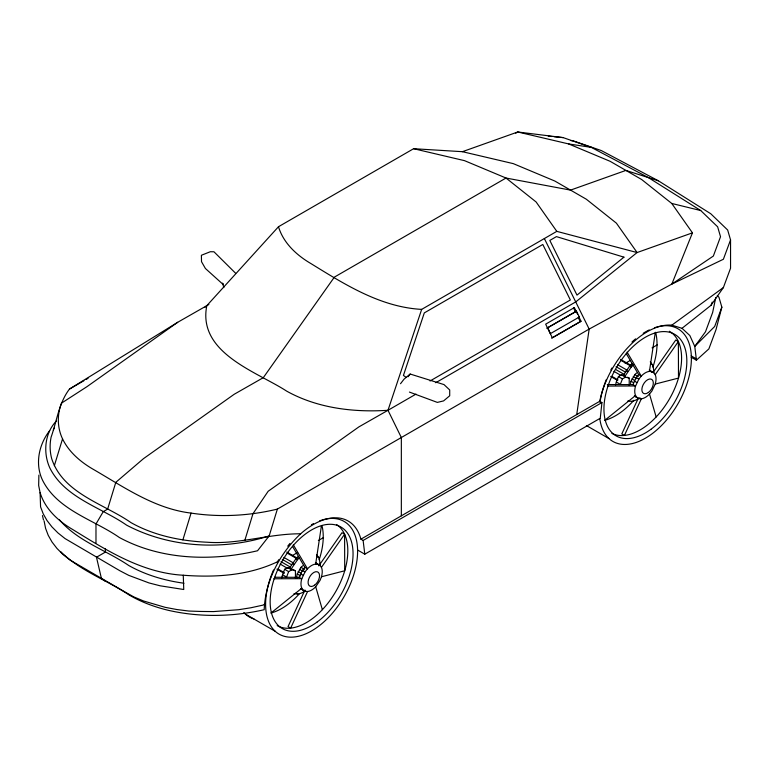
<?xml version="1.0" encoding="UTF-8"?>
<svg xmlns="http://www.w3.org/2000/svg" width="769" height="769" viewBox="0 0 769 769"><rect width="100%" height="100%" fill="white"/><g stroke="black" fill="none" stroke-linecap="round" stroke-linejoin="round"><path stroke-width="1.15" d="M208.87 304.486L177.687 322.298L69.46 389.066C58.819 403.014 56.868 421.018 51.1 437.157C49.629 444.309 49.812 451.701 51.725 458.747C63.087 493.611 104.171 503.858 130.98 522.622C154.165 535.666 180.869 541.049 207.226 542.232C238.823 544.567 269.188 533.638 300.65 533.792A69.575 40.171 -60 0 1 360.911 539.165L599.724 401.293L601.935 402.572L600.262 418.24L364.794 554.18L357.585 550.018M38.883 475.127L38.661 485.45L40.084 492.564L40.574 506.848L43.199 513.788L46.996 520.498L51.946 526.9L57.983 532.955L65.057 538.588L119.829 570.723L128.779 575.375L149.013 582.94L160.106 585.795L183.753 589.506L183.262 575.231C142.159 572.992 106.612 550.412 72.622 529.466C58.271 521.094 45.006 508.905 40.084 492.564M462.4 151.685L517.758 131.989L568.656 143.938L610.144 161.317L641.654 179.513L671.76 203.458L692.456 232.844L637.097 252.549L616.402 223.164L586.305 199.209L554.785 181.013L513.298 163.634L462.4 151.685L413.626 148.705L278.484 226.73L206.794 305.687C197.335 353.106 257.067 371.821 286.683 391.142C317.318 408.176 353.442 412.549 387.989 410.29L416 394.113M576.731 414.558L589.169 329.074L544.365 238.553M318.808 565.859L341.984 532.715L344.599 534.224L321.432 567.378A15.063 8.699 -60 0 1 321.461 576.769L320.077 580.355L315.713 586.766A15.063 8.699 -60 0 1 307.571 591.505L305.158 591.303L303.178 590.179L301.784 588.208A15.063 8.699 -60 0 1 301.756 578.817L305.091 571.828L307.494 568.82A15.063 8.699 -60 0 1 315.646 564.081L321.375 526.159M653.266 372.186L675.759 340.004L678.373 341.523L655.207 374.676A15.063 8.699 -60 0 1 655.236 384.067L651.891 391.056L649.497 394.055A15.063 8.699 -60 0 1 641.346 398.803L638.933 398.602L636.953 397.477L635.559 395.506A15.063 8.699 -60 0 1 635.53 386.115L638.866 379.127L641.269 376.118A15.063 8.699 -60 0 1 649.421 371.379L655.332 332.266M715.776 297.488L712.652 312.454L705.49 331.785L694.763 346.415L696.445 360.152L691.148 357.287M717.275 295.613L718.957 297.238L721.851 307.148L716.035 329.584L708.864 348.915L696.445 360.152M54.349 465.687L62.539 438.888C57.252 427.727 56.983 414.597 61.501 403.139L86.993 386.653L177.687 322.298M182.878 539.896L191.068 513.096C219.732 517.431 249.214 515.951 277.369 509.097L589.169 329.074L671.837 284.088L723.379 259.259L730.55 239.928L727.666 230.018L710.767 213.753L658.399 180.811L601.329 150.57L573.165 140.823L570.877 140.602M244.792 540.492L252.982 513.692L268.179 491.266L358.873 426.901L387.989 410.29L421.662 309.388L556.804 231.363L637.097 252.549L575.818 301.852L435.725 382.731M49.629 430.727C38.777 444.617 34.701 464.322 42.708 480.548C57.877 510.356 93.78 519.661 119.349 537.493C161.24 560.197 211.927 561.437 257.538 550.758L269.179 535.897L277.369 509.097M599.724 401.293A69.575 40.171 -60 0 1 671.837 325.162L682.026 328.305L711.017 305.303L712.209 302.082M711.017 305.303L723.379 287.568L730.55 268.237L730.55 239.928M721.851 307.148L714.68 326.479L694.763 346.415L689.851 335.553L682.026 328.305M281.762 577.952A22.81 13.169 -60 0 1 282.54 574.722L284.636 569.291L287.693 567.522L290.48 568.262M295.44 577.98L295.44 570.829L291.72 569.848L288.663 571.617L286.568 577.048L282.54 574.722M296.776 578.375A9.959 5.748 -60 0 1 297.238 573.934L301.035 567.33A9.959 5.748 -60 0 1 302.803 565.753M274.706 577.259L299.131 577.308L302.477 570.319L304.88 567.311L292.48 546.336M615.546 385.25A22.81 13.169 -60 0 1 616.315 382.02L618.411 376.589L621.477 374.82L624.255 375.56M629.215 385.279L629.215 378.127L625.505 377.146L622.438 378.915L620.343 384.346L616.315 382.02M630.542 383.558A9.959 5.748 -60 0 1 631.013 381.232L634.809 374.628A9.959 5.748 -60 0 1 636.588 373.042M607.318 384.558L632.906 384.606L636.251 377.608L638.654 374.609L626.254 353.634M692.456 232.844L671.837 284.088L713.353 256.048L720.524 236.717L717.64 226.807L700.742 210.552L648.373 177.601L591.303 147.369L563.139 137.613L517.758 131.989L515.73 133.2M304.947 589.996L288.029 626.61L290.653 628.129L307.571 591.505M638.232 398.361L621.804 433.908L624.428 435.417L641.346 398.803L639.597 397.794M53.311 429.938L54.282 427.91M300.65 533.792C279.753 553.44 265.324 580.758 264.19 609.711C232.632 616.901 199.431 617.507 167.844 610.202C154.223 606.856 140.919 601.983 128.836 594.802C106.497 579.913 79.899 570.665 60.559 551.536M298.324 556.439A22.81 13.169 -60 0 0 295.911 558.746L289.307 568.454L292.095 569.195M290.922 569.387L297.526 559.669A22.81 13.169 -60 0 1 299.112 558.102M623.082 375.753L629.686 366.034A22.81 13.169 -60 0 1 632.099 363.737M624.697 376.675L631.301 366.967A22.81 13.169 -60 0 1 633.704 364.669M400.524 383.721L404.033 379.175L410.156 374.032L444.001 384.587L449.711 389.96L449.711 395.766L443.588 400.909L437.34 402.398L409.425 392.075M408.051 376.762L410.156 374.032M56.397 421.037C44.506 433.13 42.91 453.172 49.966 468.215C65.144 498.024 101.037 507.329 126.606 525.15C169.795 547.922 223.029 550.758 269.179 535.897M205.015 307.254L206.794 305.687M270.938 613.056L301.784 588.208M604.722 420.355L635.559 395.506M671.837 325.162L723.379 287.568M69.46 389.066L83.927 380.713M85.993 379.521L88.06 378.329M430.044 380.982L570.358 299.968L542.799 244.484L424.305 312.896L403.427 375.445L406.292 377.483M577.596 314.252L574.337 307.6L545.663 324.153L552.353 337.802L581.028 321.24L579.028 317.164M546.73 328.267L576.471 311.176L579.336 317.011L550.614 333.515M547.49 327.882L576.471 311.176M551.584 338.177L581.028 321.24M292.47 555.478L297.641 552.488M318.356 540.53L323.538 537.541M625.187 363.381L630.359 360.401M652.074 347.857L657.245 344.877M360.911 539.165L363.122 540.453L601.935 402.572M264.786 604.078L262.96 605.126L250.915 607.76L238.573 609.721L213.503 611.586L201.007 611.461L188.77 611.038L176.745 609.519L165.133 607.327L143.553 600.983L133.806 596.898L124.77 591.861L70.085 560.111L63.01 554.478L56.964 548.432L52.023 542.02L48.226 535.311L45.592 528.37L44.083 520.863M574.337 307.6L573.578 307.984L575.404 311.714M579.336 317.011L578.269 317.549L580.268 321.625M550.354 333.727L547.797 327.729M278.599 561.226C249.166 575.606 215.455 577.663 183.262 575.231M655.236 384.067L678.489 378.079L678.373 341.523M321.461 576.769L344.714 570.781L344.599 534.224M607.616 386.067L635.377 385.98M273.841 578.769L301.602 578.682M649.421 371.379L651.833 371.581L653.804 372.705L655.207 374.676M627.754 401.014L631.407 401.322A22.81 13.169 -60 0 0 638.856 398.352M315.646 564.081L318.058 564.283L320.029 565.407L321.432 567.378M293.979 593.716L297.632 594.024A22.81 13.169 -60 0 0 305.082 591.053M548.268 136.171L551.7 136.498M553.988 136.719L563.139 137.613M421.662 309.388C380.559 307.148 345.021 284.568 311.022 263.632C296.671 255.26 283.405 243.062 278.484 226.73M183.983 583.229C164.768 580.605 145.774 575.077 128.808 565.542C106.112 550.075 77.736 541.299 59.511 519.892M568.656 143.938L591.303 147.369M191.068 513.096C154.367 508.713 123.569 486.815 92.443 468.85C80.168 461.631 68.864 451.874 62.539 438.888M413.626 148.705L464.524 160.654L506.012 178.033L570.54 190.116L625.899 170.41L658.399 180.811M671.76 203.458L700.742 210.552M636.309 397.083L634.338 395.968L638.933 398.602M317.414 563.898L315.444 562.773L320.029 565.407M302.534 589.794L300.564 588.669L305.158 591.303M691.148 355.855L696.281 358.815L696.281 360.248M650.795 363.843L652.41 364.775A22.81 13.169 -60 0 1 653.612 372.667M653.804 372.705L649.219 370.072L652.122 372.504M620.535 359.354L631.907 365.919M621.006 360.421L630.311 365.784M629.686 366.034L631.301 366.967M638.654 374.609L641.269 376.118L627.1 352.154M617.69 364.746L626.995 370.11M634.809 374.628L638.299 376.647M626.053 370.591L627.658 371.514M636.251 377.608L638.866 379.127M616.104 366.726L625.408 372.1M633.223 376.608L636.713 378.627M615.844 369.581L624.111 374.349M631.926 378.867L634.55 380.376M627.6 377.195L629.215 378.127M634.29 381.02L636.915 382.529M621.477 374.82L625.505 377.146M613.893 371.35L621.131 375.532M631.013 381.232L633.637 382.741M632.906 384.606L635.53 386.115M618.411 376.589L622.438 378.915M611.845 376.368L618.055 379.944M610.701 376.474L617.18 380.194M586.382 425.536L608.99 438.59M317.02 556.545L318.635 557.477A22.81 13.169 -60 0 1 319.837 565.369M286.76 552.055L297.372 558.169M287.231 553.122L296.536 558.496M295.911 558.746L297.526 559.669M304.88 567.311L307.494 568.82L293.325 544.856M283.915 557.448L293.22 562.821M301.035 567.33L304.524 569.348M292.278 563.293L293.883 564.215M302.477 570.319L305.091 571.828M282.329 559.428L291.634 564.802M299.449 569.31L302.938 571.329M281.031 561.687L290.336 567.061M298.151 571.569L300.766 573.078M293.018 569.435L295.44 570.829M300.516 573.722L303.13 575.231M287.693 567.522L291.72 569.848M280.118 564.052L287.356 568.233M297.238 573.934L300.727 575.952M299.131 577.308L301.756 578.817M284.636 569.291L288.663 571.617M278.07 569.07L284.27 572.645M276.927 569.175L284.165 573.357M296.027 593.091L297.632 594.024M245.407 614.085L275.215 631.291M105.478 581.316L101.402 578.375L96.471 557.237L105.449 552.055L105.324 548.489M235.631 273.274L213.955 251.78L210.302 251.732L201.391 255.27L201.516 261.7L205.4 268.487L223.279 284.607L222.549 283.136L223.817 287.596M650.286 361.795L652.41 364.775M316.511 554.497L318.635 557.477M556.804 231.363L536.118 201.978L506.012 178.033L334.38 277.119L263.315 377.656L234.209 394.266L143.515 458.632L115.811 482.336L107.622 509.136L103.238 511.664L95.981 523.997L95.981 542.962M387.989 410.29L401.341 437.523L401.341 515.826M649.497 394.055L656.149 416.971M315.713 586.766L322.365 609.682M43.458 519.873L42.449 515.566M363.122 540.453L364.794 554.18M655.726 332.823A58.607 33.836 -60 0 1 652.91 367.111M633.839 400.293A58.607 33.836 -60 0 1 604.992 420.259M654.448 327.786A65.048 37.556 -60 0 1 691.206 363.266A65.048 37.556 -60 0 1 646.469 437.561A65.048 37.556 -60 0 1 599.801 418.528M600.022 402.437A65.048 37.556 -60 0 1 606.347 379.521M610.807 370.014A65.048 37.556 -60 0 1 611.893 368.005M631.974 342.022A65.048 37.556 -60 0 1 635.579 338.86M643.201 333.294A65.048 37.556 -60 0 1 649.238 329.939M669.347 331.247A58.607 33.836 -60 0 1 670.03 397.967A58.607 33.836 -60 0 1 611.932 433.408M253.933 618.93A65.048 37.556 -60 0 1 243.84 612.499M321.942 525.525A58.607 33.836 -60 0 1 319.135 559.813M299.314 593.841A58.607 33.836 -60 0 1 271.217 612.96M319.596 520.873A65.048 37.556 -60 0 1 355.345 568.983A65.048 37.556 -60 0 1 291.393 637.174A65.048 37.556 -60 0 1 273.514 570.012M277.032 562.716A65.048 37.556 -60 0 1 278.676 559.717M287.721 546.192A65.048 37.556 -60 0 1 289.971 543.414M311.435 524.775A65.048 37.556 -60 0 1 313.454 523.651M336.524 524.525A58.607 33.836 -60 0 1 335.294 592.341A58.607 33.836 -60 0 1 277.167 625.591M623.947 257.163L576.99 295.113L549.825 240.428L556.429 236.612L623.947 257.163M650.939 429.304A58.607 33.836 -60 0 0 678.171 336.889A58.607 33.836 -60 0 0 607.039 389.076A58.607 33.836 -60 0 0 650.939 429.304M648.363 392.488A8.113 4.681 -60 0 0 652.131 379.703A8.113 4.681 -60 0 0 642.288 386.922A8.113 4.681 -60 0 0 648.363 392.488M317.164 622.006A58.607 33.836 -60 0 0 344.397 529.591A58.607 33.836 -60 0 0 273.255 581.777A58.607 33.836 -60 0 0 317.164 622.006M314.588 585.19A8.113 4.681 -60 0 0 318.356 572.405A8.113 4.681 -60 0 0 308.513 579.624A8.113 4.681 -60 0 0 314.588 585.19"/></g></svg>
